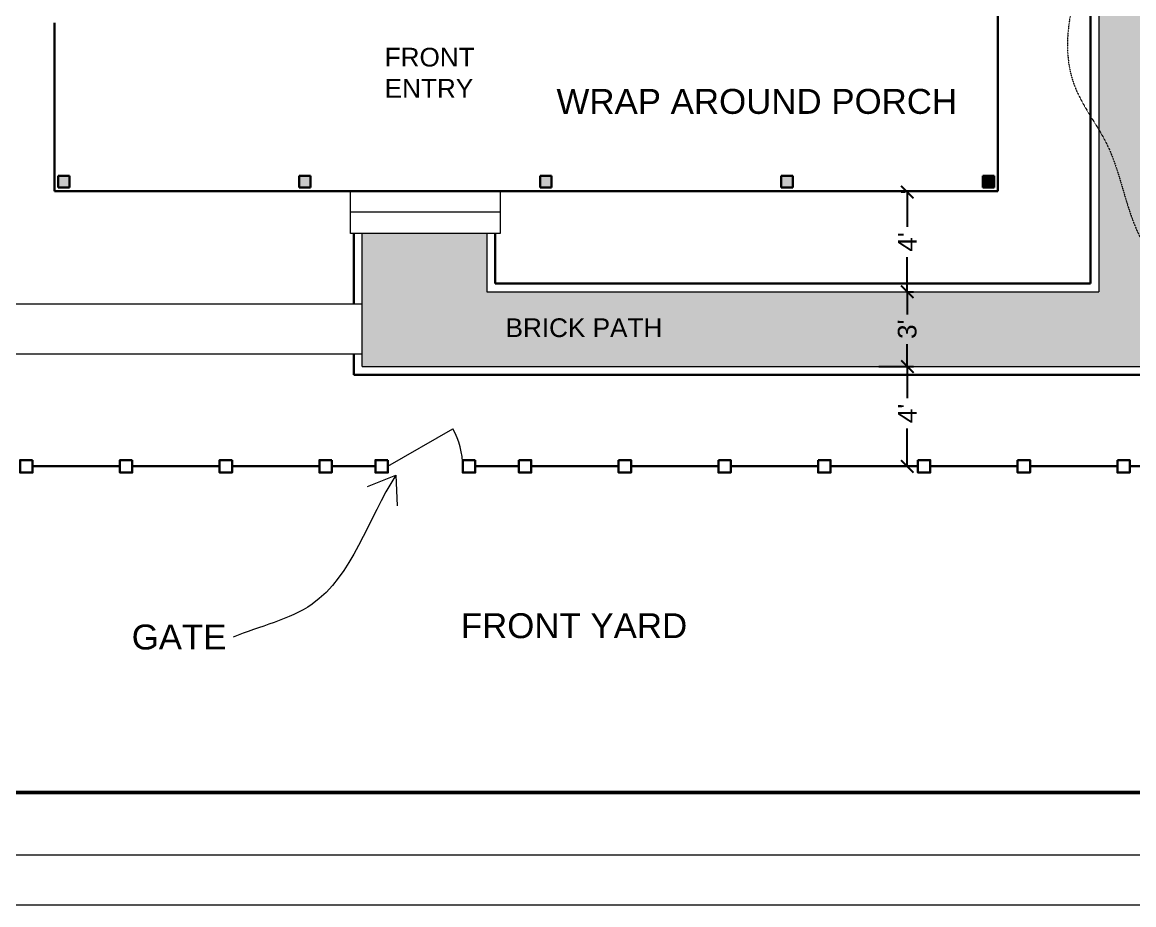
# Model space of a CAD drawing. Header units: inches. Extents: x -4969 to 16721, y 2489 to 24693.
# Drawn here: x 15643 to 16177, y 18000 to 18424 of the extents above; entities that cross this region are included whole.
import ezdxf

# ---------------------------------------------------------------- set-up
doc = ezdxf.new("R2010")
doc.units = ezdxf.units.IN
doc.header["$MEASUREMENT"] = 0
doc.linetypes.add('HIDDEN2', pattern=[0.1875, 0.125, -0.0625])
doc.layers.get('0').update_dxf_attribs({"lineweight": 5})
doc.layers.add('0-NPLT', color=1, linetype='Continuous', plot=False)
for name, color, linetype, lineweight in [('1', 1, 'Continuous', 9), ('2', 6, 'Continuous', 20), ('3', 3, 'Continuous', 30), ('5', 4, 'Continuous', 50), ('A-DIMSx', 7, 'Continuous', 9), ('A-FILL', 7, 'Continuous', 9), ('A-TEXT', 7, 'Continuous', 20), ('A-TEXTx', 7, 'Continuous', 20), ('L-PLNT', 7, 'Continuous', 20)]:
    doc.layers.add(name, color=color, linetype=linetype, lineweight=lineweight)
doc.styles.get("Standard").update_dxf_attribs({"font": 'Arial.ttf'})
doc.dimstyles.get("Standard").update_dxf_attribs({"dimtxt": 3, "dimasz": 2, "dimexe": 0.03125, "dimexo": 0.0625, "dimgap": 0.03125, "dimtad": 0, "dimtoh": 1, "dimdec": 4, "dimlfac": 0.99985, "dimzin": 0, "dimdsep": 46, "dimlunit": 4, "dimtxsty": 'Standard', "dimblk": 'ARCHTICK', "dimblk1": 'ARCHTICK', "dimblk2": 'ARCHTICK', "dimcen": 0.09, "dimclrt": 256, "dimadec": 0, "dimazin": 0, "dimtfac": 1, "dimtdec": 4, "dimtofl": 0, "dimtmove": 0, "dimatfit": 3, "dimfxl": 1, "dimtolj": 1, "dimtzin": 0, "dimarcsym": 0})

# ---------------------------------------------------------------- blocks, each defined once
blk = doc.blocks.new('_ArchTick')
at = {"color": 0, "linetype": 'ByBlock', "lineweight": 0, "const_width": 0.15}
blk.add_lwpolyline([(-0.5, -0.5), (0.5, 0.5)], dxfattribs=at)
blk = doc.blocks.new('*D728')
at = {"layer": 'A-DIMSx', "color": 0, "lineweight": -2, "ltscale": 0.1, "transparency": 16777216}
for p, q in [((16054.8, 18258.54), (16071.47, 18258.54)), ((16068.47, 18258.54), (16068.47, 18243.31)), ((16068.47, 18210.54), (16068.47, 18228.67)), ((16054.8, 18210.54), (16071.47, 18210.54))]:
    blk.add_line(p, q, dxfattribs=at)
at = {"layer": 'Defpoints', "color": 0, "ltscale": 0.1, "transparency": 16777216}
for p in [(16051.8, 18258.54), (16051.8, 18210.54), (16068.47, 18210.54)]:
    blk.add_point(p, dxfattribs=at)
at = {"layer": 'A-DIMSx', "color": 0, "lineweight": -2, "ltscale": 0.1, "transparency": 16777216, "xscale": 6, "yscale": 6, "zscale": 6}
for p, rotation in [((16068.47, 18258.54), 90), ((16068.47, 18210.54), 270)]:
    blk.add_blockref('_ArchTick', p, dxfattribs=dict(at, rotation=rotation))
at = {"layer": 'A-DIMSx', "ltscale": 0.1, "transparency": 16777216, "insert": (16068.47, 18235.99), "char_height": 9, "attachment_point": 5, "rotation": 90}
blk.add_mtext("\\A1;4'", dxfattribs=at)
blk = doc.blocks.new('*D735')
at = {"layer": 'A-DIMSx', "color": 0, "lineweight": -2, "ltscale": 0.25, "transparency": 16777216}
for p, q in [((16067.49, 18342.54), (16065.47, 18342.54)), ((16068.47, 18342.54), (16068.47, 18325.86)), ((16068.47, 18294.54), (16068.47, 18311.22)), ((16068.82, 18294.54), (16071.47, 18294.54))]:
    blk.add_line(p, q, dxfattribs=at)
at = {"layer": 'Defpoints', "color": 0, "ltscale": 0.25, "transparency": 16777216}
for p in [(16068.47, 18342.54), (16070.49, 18342.54), (16065.82, 18294.54)]:
    blk.add_point(p, dxfattribs=at)
at = {"layer": 'A-DIMSx', "color": 0, "lineweight": -2, "ltscale": 0.25, "transparency": 16777216, "xscale": 6, "yscale": 6, "zscale": 6}
for p, rotation in [((16068.47, 18342.54), 90), ((16068.47, 18294.54), 270)]:
    blk.add_blockref('_ArchTick', p, dxfattribs=dict(at, rotation=rotation))
at = {"layer": 'A-DIMSx', "ltscale": 0.25, "transparency": 16777216, "insert": (16068.47, 18318.54), "char_height": 9, "attachment_point": 5, "rotation": 90}
blk.add_mtext("\\A1;4'", dxfattribs=at)
blk = doc.blocks.new('*D736')
at = {"layer": 'A-DIMSx', "color": 0, "lineweight": -2, "ltscale": 0.25, "transparency": 16777216}
for p, q in [((16068.47, 18294.54), (16068.47, 18283.68)), ((16071.09, 18294.54), (16071.47, 18294.54)), ((16068.47, 18258.54), (16068.47, 18269.41))]:
    blk.add_line(p, q, dxfattribs=at)
at = {"layer": 'Defpoints', "color": 0, "ltscale": 0.25, "transparency": 16777216}
for p in [(16068.09, 18294.54), (16068.47, 18258.54), (16068.47, 18258.54)]:
    blk.add_point(p, dxfattribs=at)
at = {"layer": 'A-DIMSx', "color": 0, "lineweight": -2, "ltscale": 0.25, "transparency": 16777216, "xscale": 6, "yscale": 6, "zscale": 6}
for p, rotation in [((16068.47, 18294.54), 90), ((16068.47, 18258.54), 270)]:
    blk.add_blockref('_ArchTick', p, dxfattribs=dict(at, rotation=rotation))
at = {"layer": 'A-DIMSx', "ltscale": 0.25, "transparency": 16777216, "insert": (16068.47, 18276.54), "char_height": 9, "attachment_point": 5, "rotation": 90}
blk.add_mtext("\\A1;3'", dxfattribs=at)
blk = doc.blocks.new('BORDER 11X17')
at = {"layer": '0-NPLT', "lineweight": 9, "ltscale": 0.1}
blk.add_lwpolyline([(29864.74, -10461.77), (29048.74, -10461.77), (29048.74, -10989.77), (29864.74, -10989.77), (29864.74, -10461.77)], dxfattribs=at)
blk.add_lwpolyline([(29792.74, -10473.77), (29078.74, -10473.77), (29078.74, -10977.77), (29792.74, -10977.77)], close=True, dxfattribs=at)

msp = doc.modelspace()

# ---------------------------------------------------------------- hatches: boundary and pattern name
at = {"layer": '1', "ltscale": 0.25}
h = msp.add_hatch(dxfattribs=at)
h.set_pattern_fill('AR-HBONE', color=256, style=0)
h.set_pattern_definition([(45, (8269.5746, 0), (4e-16, 5.65685425), [12, -4]), (135, (8272.403, 2.8284), (4e-16, 5.65685425), [12, -4])])
h.paths.add_polyline_path([(16196.5869166, 18825.542813), (16196.5869166, 18831.542813), (16196.5869166, 18918.542813), (16160.5869166, 18918.542813), (16160.5869166, 18831.542813), (16160.5869166, 18825.542813), (16160.5869166, 18780.542813), (16160.5869166, 18744.542813), (16160.5869166, 18294.542813), (15866.0819205, 18294.542813), (15866.0819205, 18322.6678125), (15806.0819205, 18322.6678125), (15806.0819205, 18258.542813), (16196.5869166, 18258.542813), (16196.5869166, 18504.542813), (16197.5869166, 18504.542813), (16197.5869166, 18540.542813), (16196.5869166, 18540.542813)])
at = {"layer": 'A-FILL', "ltscale": 0.25}
h = msp.add_hatch(dxfattribs=at)
h.set_pattern_fill('ANSI31', color=256, scale=0.666667)
h.set_pattern_definition([(45, (14173.85073, 11172.5597), (-0.0589255654, 0.0589255654), [])])
h.paths.add_polyline_path([(16110.3319219, 18350.2928126), (16104.8319219, 18350.2928126), (16104.8319219, 18344.7928126), (16110.3319219, 18344.7928126)])
h.paths.add_polyline_path([(16110.3319219, 18466.2928132), (16104.8319219, 18466.2928132), (16104.8319219, 18460.7928132), (16110.3319219, 18460.7928132)])
h.paths.add_polyline_path([(16110.3319219, 18700.2928153), (16104.8319219, 18700.2928153), (16104.8319219, 18694.7928152), (16110.3319219, 18694.7928152)])
h.paths.add_polyline_path([(16110.3319219, 18584.2928147), (16104.8319219, 18584.2928147), (16104.8319219, 18578.7928147), (16110.3319219, 18578.7928147)])
h.paths.add_polyline_path([(16014.3319214, 18717.2928145), (16008.8319214, 18717.2928145), (16008.8319214, 18711.7928144), (16014.3319214, 18711.7928144)])
h.paths.add_polyline_path([(16014.3319214, 18906.2928154), (16008.8319214, 18906.2928154), (16008.8319214, 18900.7928154), (16014.3319214, 18900.7928154)])
h.paths.add_polyline_path([(16014.3319214, 18813.2928149), (16008.8319214, 18813.2928149), (16008.8319214, 18807.7928149), (16014.3319214, 18807.7928149)])
h = msp.add_hatch(color=256, dxfattribs=at)
h.paths.add_polyline_path([(15659.8319197, 18344.7928126), (15665.3319197, 18344.7928126), (15665.3319197, 18350.2928126), (15659.8319197, 18350.2928126)])
h.paths.add_polyline_path([(15775.8319202, 18350.2928126), (15775.8319202, 18344.7928126), (15781.3319203, 18344.7928126), (15781.3319203, 18350.2928126)])
h.paths.add_polyline_path([(15897.3319208, 18350.2928126), (15891.8319208, 18350.2928126), (15891.8319208, 18344.7928126), (15897.3319208, 18344.7928126)])
h.paths.add_polyline_path([(16013.3319214, 18344.7928126), (16013.3319214, 18350.2928126), (16007.8319214, 18350.2928126), (16007.8319214, 18344.7928126)])

# ---------------------------------------------------------------- linework, layer by layer
at = {"layer": '0-NPLT', "lineweight": 9, "ltscale": 0.1}
msp.add_lwpolyline([(16577.3246808, 19031.5008975), (15149.3246808, 19031.5008975), (15149.3246808, 18023.5008975), (16577.3246808, 18023.5008975)], close=True, dxfattribs=at)
at = {"layer": '1'}
for p, q in [((16160.5869166, 18744.542813), (16160.5869166, 18294.542813)), ((15806.0819205, 18258.542813), (15806.0819205, 18322.6678125)), ((15866.0819205, 18322.6678125), (15866.0819205, 18294.542813)), ((15866.0819205, 18294.542813), (16160.5869166, 18294.542813)), ((15806.0819205, 18258.542813), (16196.5869166, 18258.542813))]:
    msp.add_line(p, q, dxfattribs=at)
at = {"layer": '2'}
for p, q in [((16015.0819214, 18343.0428135), (15658.0819196, 18343.0428135)), ((15800.5819204, 18322.6678125), (15800.5819204, 18343.0428135)), ((15872.5819207, 18343.0428135), (15872.5819207, 18322.6678125)), ((15872.5819207, 18332.9178125), (15800.5819204, 18332.9178125)), ((15872.5819207, 18322.6678125), (15800.5819204, 18322.6678125)), ((15806.0819205, 18288.542813), (15606.5819192, 18288.542813)), ((15806.0819205, 18264.542813), (15594.5819192, 18264.542813))]:
    msp.add_line(p, q, dxfattribs=at)
at = {"layer": '2', "ltscale": 0.25}
msp.add_line((15818.5538039, 18210.542813), (15849.7307184, 18228.542813), dxfattribs=at)
msp.add_arc((15818.5538039, 18210.542813), 36, 0, 30, dxfattribs=at)
at = {"layer": '3', "ltscale": 0.25}
for p, q in [((16156.5869166, 18740.542813), (16156.5869166, 18298.542813)), ((15802.0819205, 18288.542813), (15802.0819205, 18322.6678125)), ((15870.0819205, 18322.6678125), (15870.0819205, 18298.542813)), ((15870.0819205, 18298.542813), (16156.5869166, 18298.542813)), ((15802.0819205, 18254.542813), (15802.0819205, 18264.542813)), ((15802.0819205, 18254.542813), (16200.5869166, 18254.542813)), ((15689.5538039, 18210.542813), (15647.5538039, 18210.542813)), ((15737.5538039, 18210.542813), (15695.5538039, 18210.542813)), ((15785.5538039, 18210.542813), (15743.5538039, 18210.542813)), ((15812.5538039, 18210.542813), (15791.5538039, 18210.542813)), ((15860.5538039, 18210.542813), (15881.5538039, 18210.542813)), ((15887.5538039, 18210.542813), (15929.5538039, 18210.542813)), ((15935.5538039, 18210.542813), (15977.5538039, 18210.542813)), ((15983.5538039, 18210.542813), (16025.5538039, 18210.542813)), ((16031.5538039, 18210.542813), (16073.5538039, 18210.542813)), ((16079.5538039, 18210.542813), (16121.5538039, 18210.542813)), ((16127.5538039, 18210.542813), (16169.5538039, 18210.542813)), ((16175.5538039, 18210.542813), (16217.5538039, 18210.542813))]:
    msp.add_line(p, q, dxfattribs=at)
at = {"layer": '3'}
for p, q in [((16112.0819219, 18702.0428144), (16112.0819219, 18343.0428135)), ((15658.0819196, 18424.0428139), (15658.0819196, 18343.0428135)), ((15659.8319197, 18350.2928126), (15659.8319197, 18344.7928126)), ((15665.3319197, 18350.2928126), (15659.8319197, 18350.2928126)), ((15665.3319197, 18350.2928126), (15665.3319197, 18344.7928126)), ((15775.8319202, 18350.2928126), (15775.8319202, 18344.7928126)), ((15781.3319203, 18350.2928126), (15775.8319202, 18350.2928126)), ((15781.3319203, 18350.2928126), (15781.3319203, 18344.7928126)), ((15891.8319208, 18350.2928126), (15891.8319208, 18344.7928126)), ((15897.3319208, 18350.2928126), (15891.8319208, 18350.2928126)), ((15897.3319208, 18350.2928126), (15897.3319208, 18344.7928126)), ((16007.8319214, 18350.2928126), (16007.8319214, 18344.7928126)), ((16013.3319214, 18350.2928126), (16007.8319214, 18350.2928126)), ((16013.3319214, 18350.2928126), (16013.3319214, 18344.7928126)), ((16104.8319219, 18350.2928126), (16104.8319219, 18344.7928126)), ((16110.3319219, 18350.2928126), (16104.8319219, 18350.2928126)), ((16110.3319219, 18350.2928126), (16110.3319219, 18344.7928126)), ((16112.0819219, 18343.0428135), (15658.0819196, 18343.0428135)), ((15659.8319197, 18344.7928126), (15665.3319197, 18344.7928126)), ((15775.8319202, 18344.7928126), (15781.3319203, 18344.7928126)), ((15891.8319208, 18344.7928126), (15897.3319208, 18344.7928126)), ((16007.8319214, 18344.7928126), (16013.3319214, 18344.7928126)), ((16104.8319219, 18344.7928126), (16110.3319219, 18344.7928126))]:
    msp.add_line(p, q, dxfattribs=at)
at = {"layer": '3', "ltscale": 0.25}
for points in [[(15647.5538039, 18213.542813), (15641.5538039, 18213.542813), (15641.5538039, 18207.542813), (15647.5538039, 18207.542813), (15647.5538039, 18213.542813)], [(15695.5538039, 18213.542813), (15689.5538039, 18213.542813), (15689.5538039, 18207.542813), (15695.5538039, 18207.542813), (15695.5538039, 18213.542813)], [(15743.5538039, 18213.542813), (15737.5538039, 18213.542813), (15737.5538039, 18207.542813), (15743.5538039, 18207.542813), (15743.5538039, 18213.542813)], [(15791.5538039, 18213.542813), (15785.5538039, 18213.542813), (15785.5538039, 18207.542813), (15791.5538039, 18207.542813), (15791.5538039, 18213.542813)], [(15818.5538039, 18213.542813), (15812.5538039, 18213.542813), (15812.5538039, 18207.542813), (15818.5538039, 18207.542813), (15818.5538039, 18213.542813)], [(15860.5538039, 18213.542813), (15854.5538039, 18213.542813), (15854.5538039, 18207.542813), (15860.5538039, 18207.542813), (15860.5538039, 18213.542813)], [(15881.5538039, 18213.542813), (15887.5538039, 18213.542813), (15887.5538039, 18207.542813), (15881.5538039, 18207.542813), (15881.5538039, 18213.542813)], [(15929.5538039, 18213.542813), (15935.5538039, 18213.542813), (15935.5538039, 18207.542813), (15929.5538039, 18207.542813), (15929.5538039, 18213.542813)], [(15977.5538039, 18213.542813), (15983.5538039, 18213.542813), (15983.5538039, 18207.542813), (15977.5538039, 18207.542813), (15977.5538039, 18213.542813)], [(16025.5538039, 18213.542813), (16031.5538039, 18213.542813), (16031.5538039, 18207.542813), (16025.5538039, 18207.542813), (16025.5538039, 18213.542813)], [(16073.5538039, 18213.542813), (16079.5538039, 18213.542813), (16079.5538039, 18207.542813), (16073.5538039, 18207.542813), (16073.5538039, 18213.542813)], [(16121.5538039, 18213.542813), (16127.5538039, 18213.542813), (16127.5538039, 18207.542813), (16121.5538039, 18207.542813), (16121.5538039, 18213.542813)], [(16169.5538039, 18213.542813), (16175.5538039, 18213.542813), (16175.5538039, 18207.542813), (16169.5538039, 18207.542813), (16169.5538039, 18213.542813)]]:
    msp.add_lwpolyline(points, dxfattribs=at)
at = {"layer": '5', "ltscale": 0.1}
msp.add_line((15197.3177224, 18053.5216827), (16481.3177224, 18053.5216827), dxfattribs=at)
at = {"layer": 'L-PLNT', "linetype": 'HIDDEN2', "ltscale": 0.005}
msp.add_open_spline([(16307.4393927, 18585.807927), (16304.9898977, 18585.931188), (16296.8198858, 18586.342311), (16279.3284212, 18595.3970345), (16260.5755259, 18574.3357046), (16242.7617676, 18560.9111709), (16222.4895884, 18563.1915991), (16215.6633272, 18550.3281868), (16209.7117277, 18537.0556382), (16181.11994, 18540.4441332), (16164.5473134, 18509.9930484), (16157.3306041, 18484.5746352), (16160.4436162, 18462.1400786), (16145.6198962, 18435.0572835), (16143.2944256, 18395.328193), (16170.1529538, 18362.5943116), (16175.029968, 18319.0246043), (16208.4798084, 18285.8736979), (16251.2314977, 18282.5712127), (16279.2459789, 18241.0578949), (16313.3765455, 18270.8901404), (16346.9845673, 18243.1440099), (16377.5560527, 18280.3391838), (16419.7539079, 18279.3648118), (16450.2951855, 18299.2747458), (16462.2053928, 18331.1827676), (16464.9608322, 18369.532136), (16460.067909, 18408.4408176), (16495.971271, 18437.5469984), (16475.3309416, 18455.7546687), (16474.8389794, 18477.0590678), (16467.2862959, 18502.1977566), (16453.0537734, 18503.2373841), (16444.0678499, 18508.8832299), (16456.8512095, 18520.6439929), (16434.6270464, 18529.4580529), (16419.7079253, 18537.2735724), (16418.412834, 18560.1860405), (16395.6308773, 18572.955911), (16374.8901277, 18567.2727467), (16364.0692118, 18579.0627909), (16349.0923286, 18582.3769932), (16330.9643462, 18598.2971691), (16318.8647179, 18573.4602599), (16311.1603539, 18585.4301306), (16307.223126, 18585.8336306), (16307.1147198, 18585.8447404)], degree=3, knots=[0, 0, 0, 0, 7.389337939, 24.6462959619, 52.3336691463, 78.8576714233, 90.5396736919, 107.5852217564, 117.1314534926, 131.0143618161, 180.8897264884, 199.7850248523, 211.455763629, 247.0645364511, 289.2090157661, 321.3763764552, 368.8655445351, 417.0527280981, 446.6892199703, 495.616345271, 527.4055185742, 548.1632946962, 605.738693292, 629.7426929183, 674.097996099, 703.0979373572, 729.193481421, 789.4061939322, 816.5709824797, 831.1855859678, 858.1173409593, 882.9901915203, 895.3618854622, 900.7378530776, 908.4685807242, 930.7242357077, 944.3979216285, 960.8005924981, 991.4901174729, 1007.9575700763, 1019.6314547034, 1034.8149706662, 1056.2485381631, 1072.7967055423, 1084.3373814844, 1084.6641347537, 1084.6641347537, 1084.6641347537, 1084.6641347537], dxfattribs=at)

# ---------------------------------------------------------------- block references
at = {"ltscale": 0.1, "xscale": 2, "yscale": 2, "zscale": 2}
msp.add_blockref('BORDER 11X17', (-43008.1537846, 39979.0450796), dxfattribs=at)

# ---------------------------------------------------------------- texts
at = {"layer": 'A-TEXT', "ltscale": 0.25, "char_height": 9, "attachment_point": 4}
for s, insert in [('FRONT\\PENTRY ', (15816.9966324, 18399.9848385)), ('{BRICK PATH }', (15875.1554869, 18277.1929358))]:
    msp.add_mtext(s, dxfattribs=dict(at, insert=insert))
at = {"layer": 'A-TEXT', "ltscale": 0.25, "char_height": 12, "attachment_point": 4}
for s, insert, width in [('WRAP AROUND PORCH', (15899.6793716, 18386.1012207), 208.691445106), ('{FRONT YARD}', (15853.6219408, 18133.7456884), 221.839110092), ('{GATE}', (15695.2521853, 18128.2966142), 70.767935082)]:
    msp.add_mtext(s, dxfattribs=dict(at, insert=insert, width=width))

# ---------------------------------------------------------------- dimensions: what is measured, and where the dimension line sits
at = {"layer": 'A-DIMSx', "ltscale": 0.25}
for base, p1, p2, picture, middle in [((16068.4744043, 18342.5428135), (16065.8202735, 18294.542813), (16070.4935985, 18342.5428135), '*D735', (16068.4744043, 18318.5428132)), ((16068.4744043, 18258.542813), (16068.0944043, 18294.542813), (16068.4744043, 18258.542813), '*D736', (16068.4744043, 18276.542813))]:
    dim = msp.add_linear_dim(base=base, p1=p1, p2=p2, angle=90, dimstyle='Standard', override={"dimscale": 0.5, "dimtxt": 18, "dimasz": 12, "dimexe": 6, "dimexo": 6, "dimgap": 6, "dimlfac": -47.9928, "dimtmove": 1}, dxfattribs=at)
    dim.commit()
    dim.dimension.update_dxf_attribs({"geometry": picture, "text_midpoint": middle})
at = {"layer": 'A-DIMSx', "ltscale": 0.1}
dim = msp.add_linear_dim(base=(16068.4744043, 18210.542813), p1=(16051.8016595, 18258.542813), p2=(16051.8016595, 18210.542813), angle=90, dimstyle='Standard', override={"dimscale": 0.5, "dimtxt": 18, "dimasz": 12, "dimexe": 6, "dimexo": 6, "dimgap": 6, "dimlfac": -47.9928}, dxfattribs=at)
dim.commit()
dim.dimension.update_dxf_attribs({"geometry": '*D728', "text_midpoint": (16068.4744043, 18235.9915592), "dimtype": 160})

# ---------------------------------------------------------------- leaders
at = {"layer": 'A-TEXTx', "path_type": 1}
msp.add_leader([(15822.3962002, 18206.260222), (15782.030729, 18144.1486887), (15744.0622008, 18128.2966142)], dimstyle='Standard', override={"dimasz": 12, "dimgap": 4, "dimldrblk": 'Open90', "dimlwd": -1}, dxfattribs=at)

doc.saveas('drawing.dxf')
